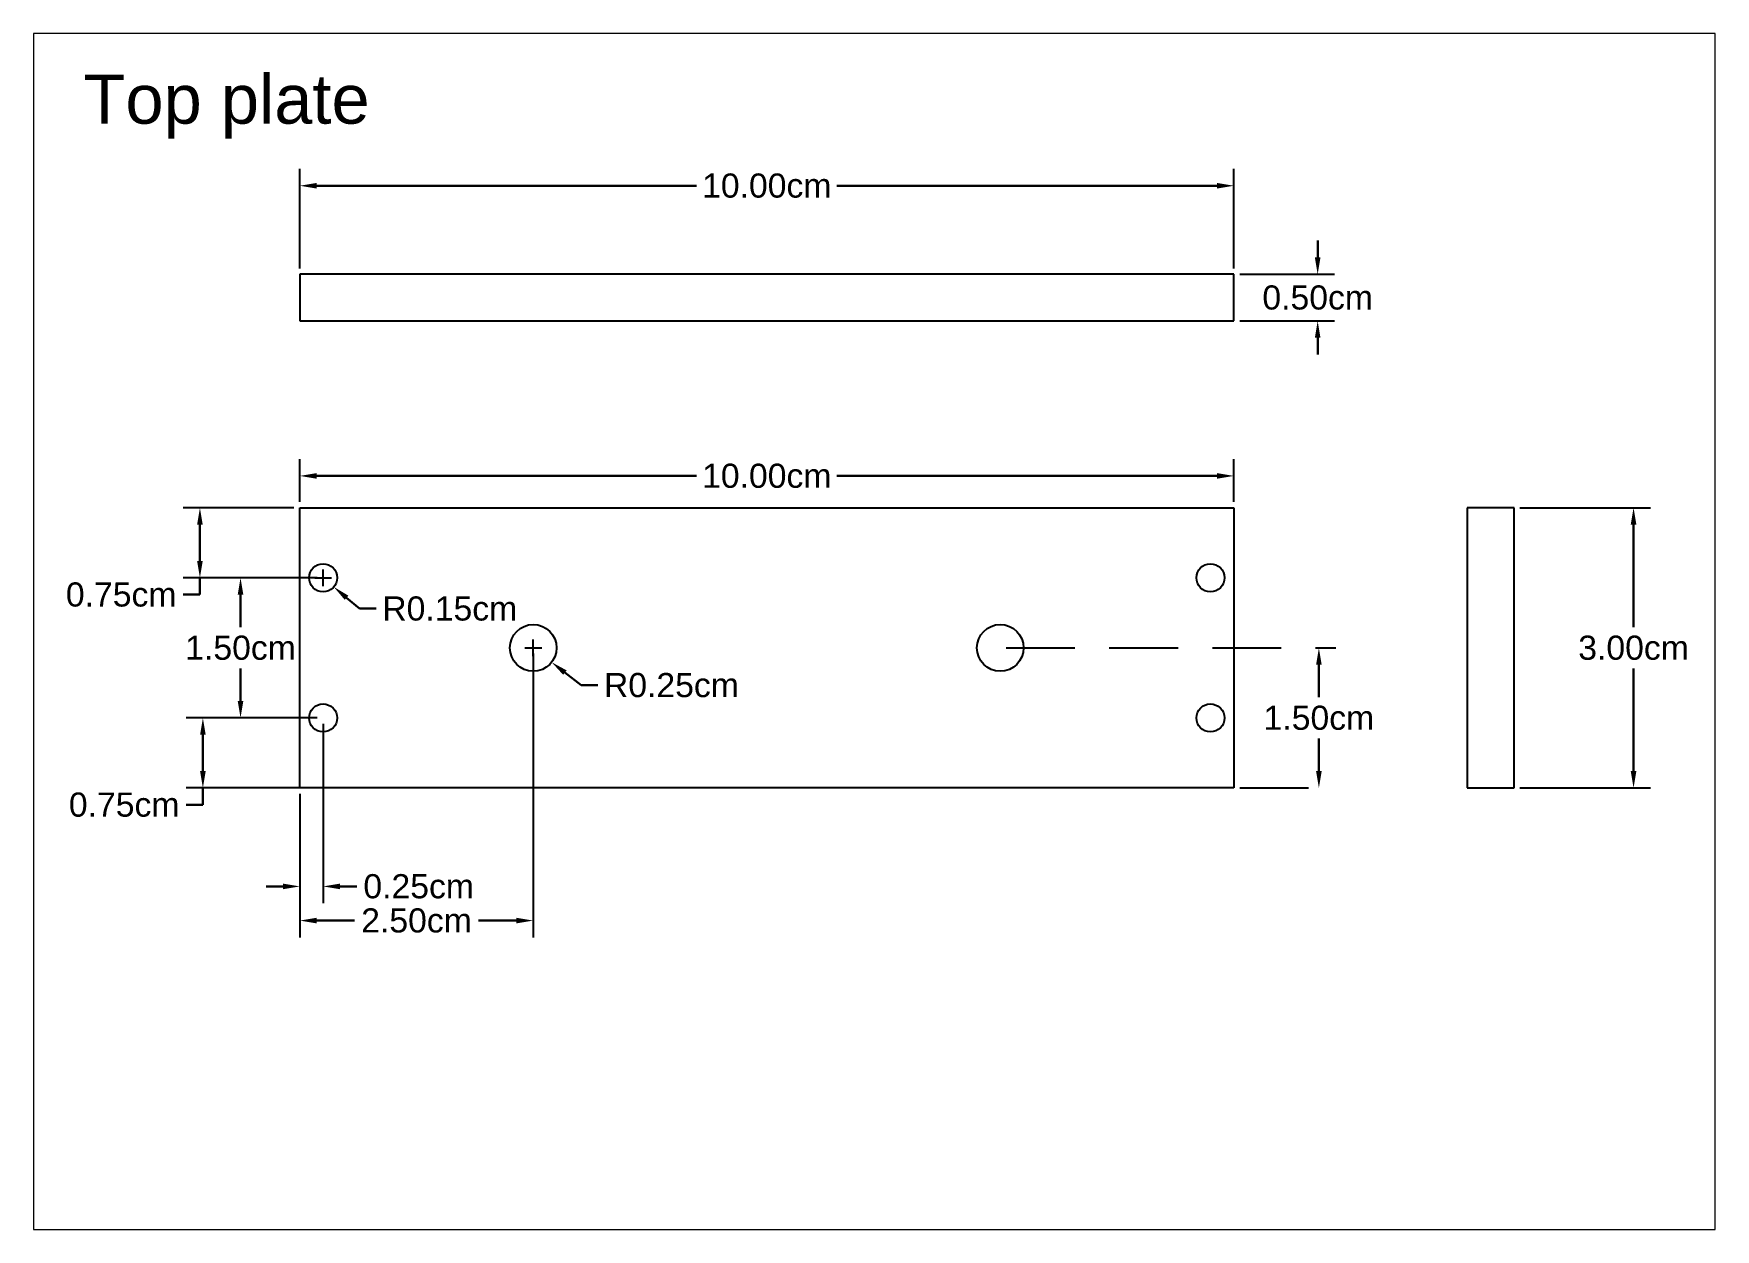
# Paper-space layout 'Layout1' of a CAD drawing. Header units: inches. Extents: x 0.3 to 10.8, y -0.6 to 6.9.
# The model-space entities are those that its viewports show. They can reach past a viewport. Long polylines and large blocks are cut down to what shows.
import ezdxf

# ---------------------------------------------------------------- set-up
doc = ezdxf.new("R2010")
doc.units = ezdxf.units.IN
doc.header["$MEASUREMENT"] = 0
doc.linetypes.add('HIDDEN', pattern=[0.375, 0.25, -0.125])
doc.layers.add('dim', color=250, linetype='Continuous')
doc.styles.get("Standard").update_dxf_attribs({"font": 'arial.ttf'})
doc.dimstyles.get("Standard").update_dxf_attribs({"dimtxt": 0.2585, "dimasz": 0.18, "dimexe": 0.18, "dimexo": 0.0625, "dimgap": 0.09, "dimtad": 0, "dimtih": 1, "dimtoh": 1, "dimzin": 0, "dimdsep": 46, "dimtxsty": 'Standard', "dimcen": 0.09, "dimazin": 0, "dimtfac": 1, "dimtofl": 0, "dimtmove": 0, "dimatfit": 3, "dimfxl": 1, "dimtolj": 1, "dimtzin": 0, "dimlwd": 30, "dimarcsym": 0})

# ---------------------------------------------------------------- blocks, each defined once
blk = doc.blocks.new('*D16')
at = {"layer": 'Defpoints', "color": 0, "lineweight": -3, "transparency": 16777216}
for p in [(55, 18.948), (45, 18), (55, 18)]:
    blk.add_point(p, dxfattribs=at)
at = {"layer": 'dim', "color": 0, "lineweight": -2, "transparency": 16777216}
for p, q in [((45, 18.062), (45, 19.128)), ((55, 18.062), (55, 19.128))]:
    blk.add_line(p, q, dxfattribs=at)
at = {"layer": 'dim', "color": 0, "lineweight": 30, "transparency": 16777216}
for p, q in [((45.18, 18.948), (49.249, 18.948)), ((54.82, 18.948), (50.751, 18.948))]:
    blk.add_line(p, q, dxfattribs=at)
at = {"layer": 'dim', "color": 0, "lineweight": -3, "transparency": 16777216}
for points in [[(45.18, 18.978), (45.18, 18.918), (45, 18.948)], [(54.82, 18.978), (54.82, 18.918), (55, 18.948)]]:
    blk.add_solid(points, dxfattribs=at)
at = {"layer": 'dim', "color": 0, "transparency": 16777216, "insert": (50, 18.948), "char_height": 0.2585, "attachment_point": 5}
blk.add_mtext('\\A1;10.00cm', dxfattribs=at)
blk = doc.blocks.new('*D17')
at = {"layer": 'Defpoints', "color": 0, "lineweight": -3, "transparency": 16777216}
for p in [(55, 18), (55.898, 18), (55, 17.5)]:
    blk.add_point(p, dxfattribs=at)
at = {"layer": 'dim', "color": 0, "lineweight": 30, "transparency": 16777216}
for p, q in [((55.898, 18.18), (55.898, 18.36)), ((55.898, 17.32), (55.898, 17.14))]:
    blk.add_line(p, q, dxfattribs=at)
at = {"layer": 'dim', "color": 0, "lineweight": -2, "transparency": 16777216}
for p, q in [((55.063, 18), (56.078, 18)), ((55.063, 17.5), (56.078, 17.5))]:
    blk.add_line(p, q, dxfattribs=at)
at = {"layer": 'dim', "color": 0, "lineweight": -3, "transparency": 16777216}
for points in [[(55.868, 18.18), (55.928, 18.18), (55.898, 18)], [(55.868, 17.32), (55.928, 17.32), (55.898, 17.5)]]:
    blk.add_solid(points, dxfattribs=at)
at = {"layer": 'dim', "color": 0, "transparency": 16777216, "insert": (55.898, 17.75), "char_height": 0.2585, "attachment_point": 5}
blk.add_mtext('\\A1;0.50cm', dxfattribs=at)
blk = doc.blocks.new('*D18')
at = {"layer": 'Defpoints', "color": 0, "lineweight": -3, "transparency": 16777216}
for p in [(55, 15.841), (45, 15.5), (55, 15.5)]:
    blk.add_point(p, dxfattribs=at)
at = {"layer": 'dim', "color": 0, "lineweight": -2, "transparency": 16777216}
for p, q in [((45, 15.562), (45, 16.021)), ((55, 15.562), (55, 16.021))]:
    blk.add_line(p, q, dxfattribs=at)
at = {"layer": 'dim', "color": 0, "lineweight": 30, "transparency": 16777216}
for p, q in [((45.18, 15.841), (49.249, 15.841)), ((54.82, 15.841), (50.751, 15.841))]:
    blk.add_line(p, q, dxfattribs=at)
at = {"layer": 'dim', "color": 0, "lineweight": -3, "transparency": 16777216}
for points in [[(45.18, 15.871), (45.18, 15.811), (45, 15.841)], [(54.82, 15.871), (54.82, 15.811), (55, 15.841)]]:
    blk.add_solid(points, dxfattribs=at)
at = {"layer": 'dim', "color": 0, "transparency": 16777216, "insert": (50, 15.841), "char_height": 0.2585, "attachment_point": 5}
blk.add_mtext('\\A1;10.00cm', dxfattribs=at)
blk = doc.blocks.new('*D19')
at = {"layer": 'Defpoints', "color": 0, "lineweight": -3, "transparency": 16777216}
for p in [(45.25, 14.75), (45.364, 14.653)]:
    blk.add_point(p, dxfattribs=at)
at = {"layer": 'dim', "color": 0, "lineweight": -2, "transparency": 16777216}
for p, q in [((45.25, 14.66), (45.25, 14.84)), ((45.16, 14.75), (45.34, 14.75))]:
    blk.add_line(p, q, dxfattribs=at)
at = {"layer": 'dim', "color": 0, "lineweight": 30, "transparency": 16777216}
for p, q in [((45.639, 14.42), (45.502, 14.536)), ((45.819, 14.42), (45.639, 14.42))]:
    blk.add_line(p, q, dxfattribs=at)
at = {"layer": 'dim', "color": 0, "lineweight": -3, "transparency": 16777216}
blk.add_solid([(45.521, 14.559), (45.482, 14.514), (45.364, 14.653)], dxfattribs=at)
at = {"layer": 'dim', "color": 0, "transparency": 16777216, "insert": (46.606, 14.42), "char_height": 0.2585, "attachment_point": 5}
blk.add_mtext('\\A1;R0.15cm', dxfattribs=at)
blk = doc.blocks.new('*D20')
at = {"layer": 'Defpoints', "color": 0, "lineweight": -3, "transparency": 16777216}
for p in [(47.5, 14), (47.697, 13.846)]:
    blk.add_point(p, dxfattribs=at)
at = {"layer": 'dim', "color": 0, "lineweight": -2, "transparency": 16777216}
for p, q in [((47.5, 13.91), (47.5, 14.09)), ((47.41, 14), (47.59, 14))]:
    blk.add_line(p, q, dxfattribs=at)
at = {"layer": 'dim', "color": 0, "lineweight": 30, "transparency": 16777216}
for p, q in [((48.012, 13.6), (47.839, 13.735)), ((48.192, 13.6), (48.012, 13.6))]:
    blk.add_line(p, q, dxfattribs=at)
at = {"layer": 'dim', "color": 0, "lineweight": -3, "transparency": 16777216}
blk.add_solid([(47.857, 13.759), (47.82, 13.712), (47.697, 13.846)], dxfattribs=at)
at = {"layer": 'dim', "color": 0, "transparency": 16777216, "insert": (48.979, 13.6), "char_height": 0.2585, "attachment_point": 5}
blk.add_mtext('\\A1;R0.25cm', dxfattribs=at)
blk = doc.blocks.new('*D23')
at = {"layer": 'Defpoints', "color": 0, "lineweight": -3, "transparency": 16777216}
for p in [(45.25, 13.25), (45, 12.5), (45.25, 11.446)]:
    blk.add_point(p, dxfattribs=at)
at = {"layer": 'dim', "color": 0, "lineweight": -2, "transparency": 16777216}
for p, q in [((45.25, 13.188), (45.25, 11.266)), ((45, 12.438), (45, 11.266))]:
    blk.add_line(p, q, dxfattribs=at)
at = {"layer": 'dim', "color": 0, "lineweight": 30, "transparency": 16777216}
for p, q in [((44.82, 11.446), (44.64, 11.446)), ((45.43, 11.446), (45.61, 11.446))]:
    blk.add_line(p, q, dxfattribs=at)
at = {"layer": 'dim', "color": 0, "lineweight": -3, "transparency": 16777216}
for points in [[(44.82, 11.476), (44.82, 11.416), (45, 11.446)], [(45.43, 11.476), (45.43, 11.416), (45.25, 11.446)]]:
    blk.add_solid(points, dxfattribs=at)
at = {"layer": 'dim', "color": 0, "transparency": 16777216, "insert": (46.273, 11.446), "char_height": 0.2585, "attachment_point": 5}
blk.add_mtext('\\A1;0.25cm', dxfattribs=at)
blk = doc.blocks.new('*D24')
at = {"layer": 'Defpoints', "color": 0, "lineweight": -3, "transparency": 16777216}
for p in [(47.5, 14), (45, 12.5), (47.5, 11.08)]:
    blk.add_point(p, dxfattribs=at)
at = {"layer": 'dim', "color": 0, "lineweight": -2, "transparency": 16777216}
for p, q in [((47.5, 13.938), (47.5, 10.9)), ((45, 12.438), (45, 10.9))]:
    blk.add_line(p, q, dxfattribs=at)
at = {"layer": 'dim', "color": 0, "lineweight": 30, "transparency": 16777216}
for p, q in [((45.18, 11.08), (45.585, 11.08)), ((47.32, 11.08), (46.915, 11.08))]:
    blk.add_line(p, q, dxfattribs=at)
at = {"layer": 'dim', "color": 0, "lineweight": -3, "transparency": 16777216}
for points in [[(45.18, 11.11), (45.18, 11.05), (45, 11.08)], [(47.32, 11.11), (47.32, 11.05), (47.5, 11.08)]]:
    blk.add_solid(points, dxfattribs=at)
at = {"layer": 'dim', "color": 0, "transparency": 16777216, "insert": (46.25, 11.08), "char_height": 0.2585, "attachment_point": 5}
blk.add_mtext('\\A1;2.50cm', dxfattribs=at)
blk = doc.blocks.new('*D25')
at = {"layer": 'Defpoints', "color": 0, "lineweight": -3, "transparency": 16777216}
for p in [(45, 15.5), (43.931, 14.75), (45.25, 14.75)]:
    blk.add_point(p, dxfattribs=at)
at = {"layer": 'dim', "color": 0, "lineweight": -2, "transparency": 16777216}
for p, q in [((44.938, 15.5), (43.751, 15.5)), ((45.188, 14.75), (43.751, 14.75))]:
    blk.add_line(p, q, dxfattribs=at)
at = {"layer": 'dim', "color": 0, "lineweight": 30, "transparency": 16777216}
for p, q in [((43.931, 15.32), (43.931, 14.93)), ((43.931, 14.75), (43.931, 14.57)), ((43.931, 14.57), (43.751, 14.57))]:
    blk.add_line(p, q, dxfattribs=at)
at = {"layer": 'dim', "color": 0, "lineweight": -3, "transparency": 16777216}
for points in [[(43.901, 15.32), (43.961, 15.32), (43.931, 15.5)], [(43.901, 14.93), (43.961, 14.93), (43.931, 14.75)]]:
    blk.add_solid(points, dxfattribs=at)
at = {"layer": 'dim', "color": 0, "transparency": 16777216, "insert": (43.088, 14.57), "char_height": 0.2585, "attachment_point": 5}
blk.add_mtext('\\A1;0.75cm', dxfattribs=at)
blk = doc.blocks.new('*D26')
at = {"layer": 'Defpoints', "color": 0, "lineweight": -3, "transparency": 16777216}
for p in [(45.25, 14.75), (44.366, 13.25), (45.25, 13.25)]:
    blk.add_point(p, dxfattribs=at)
at = {"layer": 'dim', "color": 0, "lineweight": -2, "transparency": 16777216}
for p, q in [((45.188, 14.75), (44.186, 14.75)), ((45.188, 13.25), (44.186, 13.25))]:
    blk.add_line(p, q, dxfattribs=at)
at = {"layer": 'dim', "color": 0, "lineweight": 30, "transparency": 16777216}
for p, q in [((44.366, 14.57), (44.366, 14.222)), ((44.366, 13.43), (44.366, 13.778))]:
    blk.add_line(p, q, dxfattribs=at)
at = {"layer": 'dim', "color": 0, "lineweight": -3, "transparency": 16777216}
for points in [[(44.336, 14.57), (44.396, 14.57), (44.366, 14.75)], [(44.336, 13.43), (44.396, 13.43), (44.366, 13.25)]]:
    blk.add_solid(points, dxfattribs=at)
at = {"layer": 'dim', "color": 0, "transparency": 16777216, "insert": (44.366, 14), "char_height": 0.2585, "attachment_point": 5}
blk.add_mtext('\\A1;1.50cm', dxfattribs=at)
blk = doc.blocks.new('*D27')
at = {"layer": 'Defpoints', "color": 0, "lineweight": -3, "transparency": 16777216}
for p in [(45.25, 13.25), (43.963, 12.5), (45.25, 12.5)]:
    blk.add_point(p, dxfattribs=at)
at = {"layer": 'dim', "color": 0, "lineweight": -2, "transparency": 16777216}
for p, q in [((45.188, 13.25), (43.783, 13.25)), ((45.188, 12.5), (43.783, 12.5))]:
    blk.add_line(p, q, dxfattribs=at)
at = {"layer": 'dim', "color": 0, "lineweight": 30, "transparency": 16777216}
for p, q in [((43.963, 13.07), (43.963, 12.68)), ((43.963, 12.5), (43.963, 12.32)), ((43.963, 12.32), (43.783, 12.32))]:
    blk.add_line(p, q, dxfattribs=at)
at = {"layer": 'dim', "color": 0, "lineweight": -3, "transparency": 16777216}
for points in [[(43.933, 13.07), (43.993, 13.07), (43.963, 13.25)], [(43.933, 12.68), (43.993, 12.68), (43.963, 12.5)]]:
    blk.add_solid(points, dxfattribs=at)
at = {"layer": 'dim', "color": 0, "transparency": 16777216, "insert": (43.12, 12.32), "char_height": 0.2585, "attachment_point": 5}
blk.add_mtext('\\A1;0.75cm', dxfattribs=at)
blk = doc.blocks.new('*D28')
at = {"layer": 'Defpoints', "color": 0, "lineweight": -3, "transparency": 16777216}
for p in [(58, 15.5), (58, 12.5), (59.28, 12.5)]:
    blk.add_point(p, dxfattribs=at)
at = {"layer": 'dim', "color": 0, "lineweight": -2, "transparency": 16777216}
for p, q in [((58.063, 15.5), (59.46, 15.5)), ((58.063, 12.5), (59.46, 12.5))]:
    blk.add_line(p, q, dxfattribs=at)
at = {"layer": 'dim', "color": 0, "lineweight": 30, "transparency": 16777216}
for p, q in [((59.28, 15.32), (59.28, 14.222)), ((59.28, 12.68), (59.28, 13.778))]:
    blk.add_line(p, q, dxfattribs=at)
at = {"layer": 'dim', "color": 0, "lineweight": -3, "transparency": 16777216}
for points in [[(59.25, 15.32), (59.31, 15.32), (59.28, 15.5)], [(59.25, 12.68), (59.31, 12.68), (59.28, 12.5)]]:
    blk.add_solid(points, dxfattribs=at)
at = {"layer": 'dim', "color": 0, "transparency": 16777216, "insert": (59.28, 14), "char_height": 0.2585, "attachment_point": 5}
blk.add_mtext('\\A1;3.00cm', dxfattribs=at)
blk = doc.blocks.new('*D64')
at = {"layer": 'Defpoints', "color": 0, "linetype": 'HIDDEN', "lineweight": -3, "transparency": 16777216}
for p in [(52.5, 14), (55, 12.5), (55.911, 12.5)]:
    blk.add_point(p, dxfattribs=at)
at = {"layer": 'dim', "color": 0, "linetype": 'HIDDEN', "lineweight": -2, "transparency": 16777216}
for p, q in [((52.563, 14), (56.091, 14)), ((55.063, 12.5), (56.091, 12.5))]:
    blk.add_line(p, q, dxfattribs=at)
at = {"layer": 'dim', "color": 0, "linetype": 'HIDDEN', "lineweight": 30, "transparency": 16777216}
for p, q in [((55.911, 13.82), (55.911, 13.472)), ((55.911, 12.68), (55.911, 13.028))]:
    blk.add_line(p, q, dxfattribs=at)
at = {"layer": 'dim', "color": 0, "linetype": 'HIDDEN', "lineweight": -3, "transparency": 16777216}
for points in [[(55.881, 13.82), (55.941, 13.82), (55.911, 14)], [(55.881, 12.68), (55.941, 12.68), (55.911, 12.5)]]:
    blk.add_solid(points, dxfattribs=at)
at = {"layer": 'dim', "color": 0, "linetype": 'HIDDEN', "lineweight": -3, "transparency": 16777216, "insert": (55.911, 13.25), "char_height": 0.2585, "attachment_point": 5}
blk.add_mtext('\\A1;1.50cm', dxfattribs=at)

msp = doc.modelspace()

# ---------------------------------------------------------------- linework, layer by layer
for p, q in [((55, 18), (45, 18)), ((45, 18), (45, 17.5)), ((55, 17.5), (55, 18)), ((45, 17.5), (55, 17.5)), ((45, 12.5), (45, 15.5)), ((45, 15.5), (55, 15.5)), ((55, 15.5), (55, 12.5)), ((57.5, 15.5), (57.5, 12.5)), ((58, 15.5), (57.5, 15.5)), ((58, 12.5), (58, 15.5)), ((55, 12.5), (45, 12.5)), ((57.5, 12.5), (58, 12.5))]:
    msp.add_line(p, q)
for centre, radius in [((45.25, 14.75), 0.15), ((54.75, 14.75), 0.15), ((47.5, 14), 0.25), ((52.5, 14), 0.25), ((45.25, 13.25), 0.15), ((54.75, 13.25), 0.15)]:
    msp.add_circle(centre, radius)

# ---------------------------------------------------------------- dimensions: what is measured, and where the dimension line sits
at = {"layer": 'dim'}
for base, p1, p2, picture, middle in [((55, 18.948), (45, 18), (55, 18), '*D16', (50, 18.948)), ((55, 15.841), (45, 15.5), (55, 15.5), '*D18', (50, 15.841)), ((47.5, 11.08), (45, 12.5), (47.5, 14), '*D24', (46.25, 11.08)), ((45.25, 11.446), (45, 12.5), (45.25, 13.25), '*D23', (46.273, 11.446))]:
    dim = msp.add_linear_dim(base=base, p1=p1, p2=p2, dimstyle='Standard', override={"dimpost": 'cm'}, dxfattribs=at)
    dim.commit()
    dim.dimension.update_dxf_attribs({"geometry": picture, "text_midpoint": middle})
for base, p1, p2, picture, middle in [((55.898, 18), (55, 17.5), (55, 18), '*D17', (55.898, 17.75)), ((43.931, 14.75), (45, 15.5), (45.25, 14.75), '*D25', (43.088, 14.57)), ((59.28, 12.5), (58, 15.5), (58, 12.5), '*D28', (59.28, 14)), ((44.366, 13.25), (45.25, 14.75), (45.25, 13.25), '*D26', (44.366, 14)), ((43.963, 12.5), (45.25, 13.25), (45.25, 12.5), '*D27', (43.12, 12.32))]:
    dim = msp.add_linear_dim(base=base, p1=p1, p2=p2, angle=90, dimstyle='Standard', override={"dimpost": 'cm'}, dxfattribs=at)
    dim.commit()
    dim.dimension.update_dxf_attribs({"geometry": picture, "text_midpoint": middle})
dim = msp.add_radius_dim(center=(45.25, 14.75), mpoint=(45.364, 14.653), dimstyle='Standard', override={"dimpost": 'cm'}, dxfattribs=at)
dim.commit()
dim.dimension.update_dxf_attribs({"geometry": '*D19', "text_midpoint": (46.606, 14.42)})
dim = msp.add_radius_dim(center=(47.5, 14), mpoint=(47.697, 13.846), dimstyle='Standard', override={"dimpost": 'cm'}, dxfattribs=at)
dim.commit()
dim.dimension.update_dxf_attribs({"geometry": '*D20', "text_midpoint": (48.979, 13.6), "dimtype": 164})
at = {"layer": 'dim', "linetype": 'HIDDEN', "lineweight": -3}
dim = msp.add_linear_dim(base=(55.911, 12.5), p1=(52.5, 14), p2=(55, 12.5), angle=90, dimstyle='Standard', override={"dimpost": 'cm'}, dxfattribs=at)
dim.commit()
dim.dimension.update_dxf_attribs({"geometry": '*D64', "text_midpoint": (55.911, 13.25)})

psp = doc.layouts.get("Layout1")

# ---------------------------------------------------------------- texts
at = {"layer": 'dim', "linetype": 'HIDDEN', "lineweight": -3, "insert": (0.583, 6.619), "char_height": 0.3067, "attachment_point": 1}
psp.add_mtext_dynamic_manual_height_columns('Top plate', width=5.34049, gutter_width=1.533, heights=[0], dxfattribs=at)

# ---------------------------------------------------------------- viewports
at = {"layer": '0', "linetype": 'HIDDEN', "lineweight": -3, "view_target_point": (51.153, 14.621)}
psp.add_viewport(center=(5.519, 3.143), size=(10.494, 7.46221), view_center_point=(0, -0.446), view_height=12.80274, dxfattribs=at)

doc.saveas('drawing.dxf')
